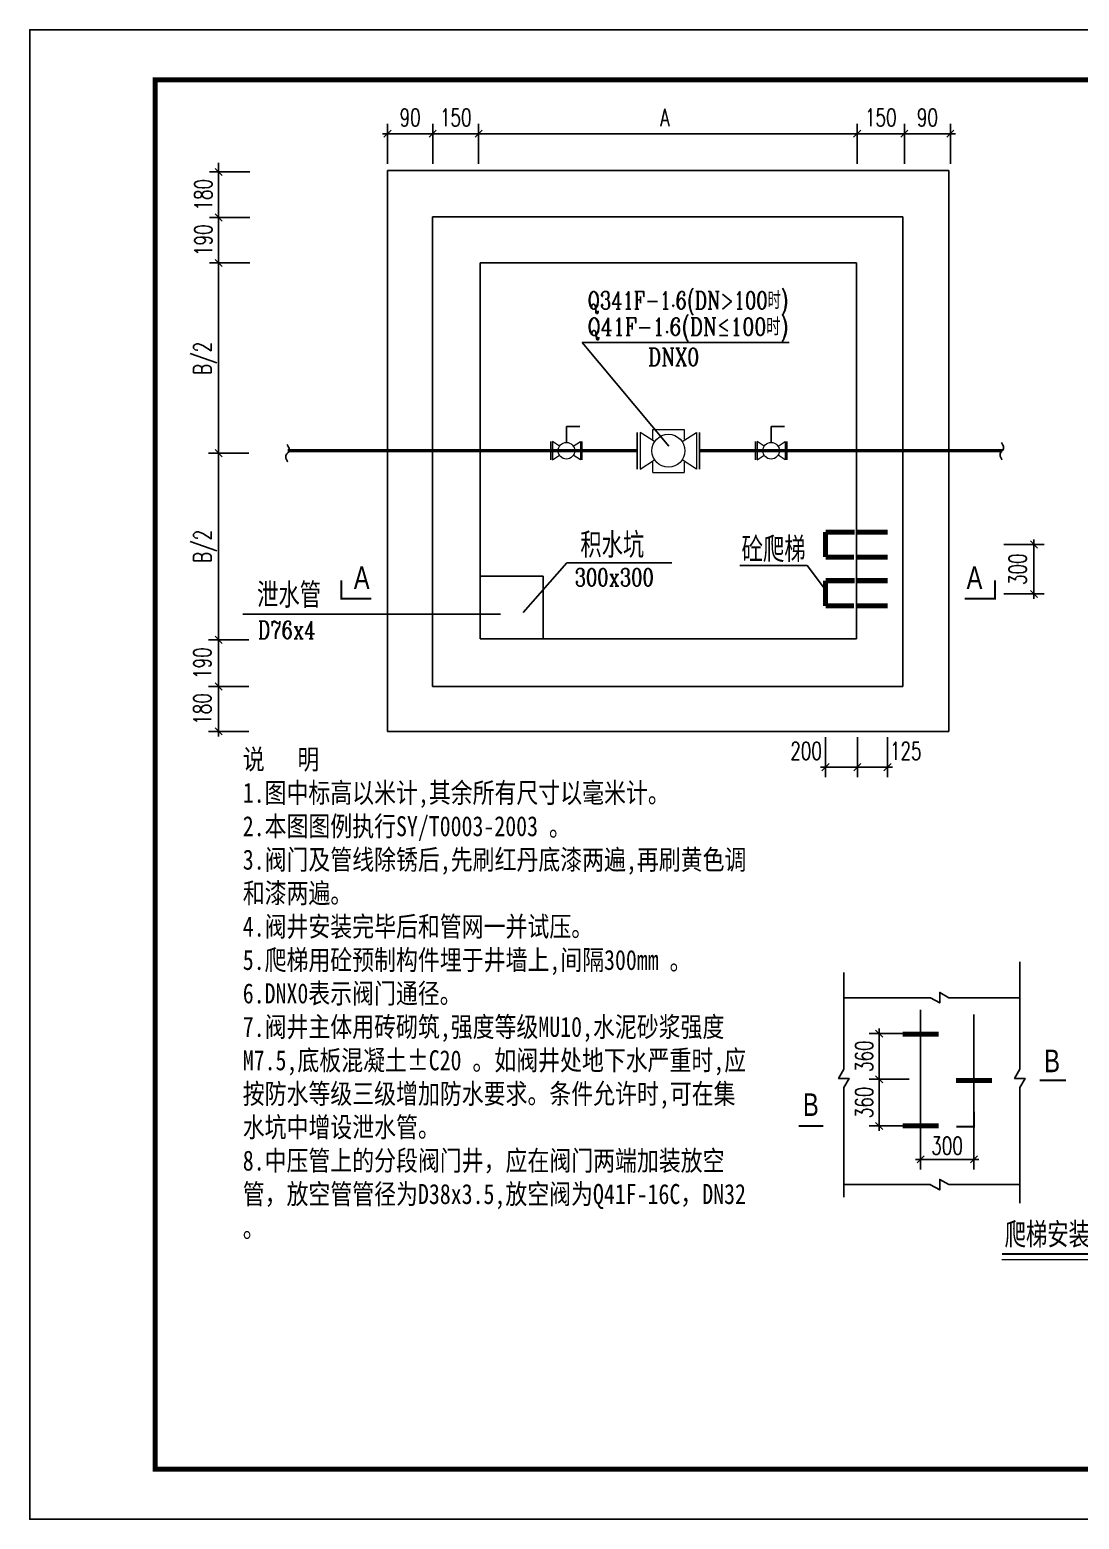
# Model space of a CAD drawing. Extents: x 784 to 1204, y 86 to 383.
# Drawn here: x 784 to 993.2, y 86.4 to 383.4 of the extents above; entities that cross this region are included whole.
import ezdxf
from ezdxf.enums import TextEntityAlignment as Align
from ezdxf.lldxf.tags import DXFTag

# ---------------------------------------------------------------- set-up
doc = ezdxf.new("R2010")
doc.units = 0
doc.header["$LTSCALE"] = 0.125
for name, color, linetype in [('11', 7, 'Continuous'), ('13', 7, 'Continuous'), ('3', 2, 'Continuous'), ('4', 2, 'HI1'), ('DEVICE', 1, 'Continuous'), ('GPSCOMMON', 7, 'Continuous'), ('K1', 7, 'Continuous'), ('KT', 4, 'Continuous'), ('MAINLINE', 7, 'Continuous')]:
    doc.layers.add(name, color=color, linetype=linetype)
doc.layers.add('5', color=1, linetype='Continuous', lineweight=18)
doc.styles.add('AR', font='arial.ttf', dxfattribs={"width": 0.75})
doc.styles.add('HZ', font='romans.shx', dxfattribs={"width": 0.6, "bigfont": 'hztxt.shx'})
doc.styles.add('UU', font='COMPLEX.SHX', dxfattribs={"width": 0.8, "bigfont": 'hztxt.shx'})
doc.styles.add('宋体', font='', dxfattribs={"width": 0.8})
doc.styles.get('宋体').set_extended_font_data('NSimSun')
tags = doc.linetypes.add('CE1', pattern=[23.8, 10, -1.5, 0.8, -1.5, 10]).pattern_tags.tags
tags[12:13] = [DXFTag(74, 4), DXFTag(75, 0), DXFTag(340, '0'), DXFTag(46, 1.0), DXFTag(50, 0.0), DXFTag(44, 0.0), DXFTag(45, 0.0)]
tags[10:11] = [DXFTag(74, 4), DXFTag(75, 0), DXFTag(340, '0'), DXFTag(46, 1.0), DXFTag(50, 0.0), DXFTag(44, 0.0), DXFTag(45, 0.0)]
tags[8:9] = [DXFTag(74, 4), DXFTag(75, 0), DXFTag(340, '0'), DXFTag(46, 1.0), DXFTag(50, 0.0), DXFTag(44, 0.0), DXFTag(45, 0.0)]
tags[6:7] = [DXFTag(74, 4), DXFTag(75, 0), DXFTag(340, '0'), DXFTag(46, 1.0), DXFTag(50, 0.0), DXFTag(44, 0.0), DXFTag(45, 0.0)]
tags[4:5] = [DXFTag(74, 4), DXFTag(75, 0), DXFTag(340, '0'), DXFTag(46, 1.0), DXFTag(50, 0.0), DXFTag(44, 0.0), DXFTag(45, 0.0)]
tags = doc.linetypes.add('HI1', pattern=[6, 4, -2]).pattern_tags.tags
tags[6:7] = [DXFTag(74, 4), DXFTag(75, 0), DXFTag(340, '0'), DXFTag(46, 1.0), DXFTag(50, 0.0), DXFTag(44, 0.0), DXFTag(45, 0.0)]
tags[4:5] = [DXFTag(74, 4), DXFTag(75, 0), DXFTag(340, '0'), DXFTag(46, 1.0), DXFTag(50, 0.0), DXFTag(44, 0.0), DXFTag(45, 0.0)]

# ---------------------------------------------------------------- blocks, each defined once
blk = doc.blocks.new('A$C1D280059')
at = {"layer": 'K1', "linetype": 'Continuous'}
blk.add_lwpolyline([(210, 0), (0, 0), (0, 148.5), (210, 148.5)], close=True, dxfattribs=at)
at = {"layer": 'K1', "linetype": 'Continuous', "const_width": 0.5}
blk.add_lwpolyline([(12.5, 143.5), (205, 143.5), (205, 5), (12.5, 5)], close=True, dxfattribs=at)
blk = doc.blocks.new('BOLH')
at = {"layer": '11'}
blk.add_lwpolyline([(-1.76, -0.08, -0.078974), (-1.26, 0.24, -0.095253), (-0.78, 0.35, -0.225309), (0, 0.01, 0.228997), (0.76, -0.32, 0.093837), (1.22, -0.21, 0.077105), (1.7, 0.1)], format="xyb", dxfattribs=at)
blk = doc.blocks.new('A$C20817C84')
at = {"layer": '11', "color": 0}
for p, q in [((3.1, 6.65), (5.74, 6.65)), ((3.1, 3.44), (3.1, 6.65))]:
    blk.add_line(p, q, dxfattribs=at)
at = {"layer": '5', "color": 0}
for p, q in [((1.72, 2.73), (0.3, 3.66)), ((0.3, 3.66), (0.3, 0)), ((4.47, 2.73), (5.89, 3.66)), ((5.89, 3.66), (5.89, 0)), ((0.3, 0), (1.72, 0.93)), ((5.89, 0), (4.47, 0.93))]:
    blk.add_line(p, q, dxfattribs=at)
blk.add_circle((3.09, 1.83), 1.65, dxfattribs=at)
at = {"layer": 'DEVICE', "color": 0}
for p, q in [((0, 0), (0, 3.66)), ((6.19, 0), (6.19, 3.66))]:
    blk.add_line(p, q, dxfattribs=at)

msp = doc.modelspace()

# ---------------------------------------------------------------- linework, layer by layer
at = {"color": 0, "linetype": 'HI1'}
for p, q in [((961.55, 187.98), (961.55, 157.16)), ((972.16, 187.08), (972.16, 157.83))]:
    msp.add_line(p, q, dxfattribs=at)
at = {"color": 0}
for points, const_width in [([(942.6, 283.27), (942.6, 278.29)], 1), ([(948.4, 283.29), (942.62, 283.29)], 1), ([(954.97, 283.29), (948.93, 283.29)], 1), ([(948.25, 278.29), (942.62, 278.29)], 1), ([(954.97, 278.29), (948.93, 278.29)], 1), ([(942.6, 273.59), (942.6, 268.55)], 1), ([(948.4, 273.59), (942.62, 273.59)], 1), ([(954.97, 273.59), (948.93, 273.59)], 1), ([(948.25, 268.59), (942.62, 268.59)], 1), ([(954.97, 268.59), (948.93, 268.59)], 1), ([(957.97, 183.18), (965.12, 183.18)], 1), ([(968.59, 173.95), (975.74, 173.95)], 1), ([(985.24, 173.95), (990.55, 173.95)], 0.4), ([(968.64, 164.73), (972.16, 164.73), (972.16, 167.69)], 0.4), ([(942.18, 164.87), (937.22, 164.87)], 0.4), ([(957.97, 164.87), (965.12, 164.87)], 1)]:
    msp.add_lwpolyline(points, dxfattribs=dict(at, const_width=const_width))
for points in [[(981.32, 197.58), (981.32, 176.15)], [(946.24, 195.46), (946.24, 176.15)], [(946.24, 190.43), (963.53, 190.43)], [(963.53, 190.43), (963.52, 190.43), (965.35, 189.38), (965.35, 190.43)], [(965.35, 190.43), (965.35, 191.48), (967.16, 190.43)], [(967.16, 190.43), (981.32, 190.43)], [(946.24, 174.34), (945.19, 174.34), (946.24, 176.15)], [(981.32, 174.34), (980.28, 174.34), (981.32, 176.15)], [(946.24, 172.53), (946.24, 172.52), (947.3, 174.34), (946.24, 174.34)], [(946.24, 172.53), (946.24, 150.69)], [(981.32, 172.53), (981.33, 172.52), (982.38, 174.34), (981.32, 174.34)], [(981.32, 172.53), (981.32, 149.46)], [(946.24, 153.15), (963.53, 153.15)], [(963.53, 153.15), (963.52, 153.14), (965.35, 152.09), (965.35, 153.15)], [(965.35, 153.15), (965.35, 154.19), (967.16, 153.15)], [(967.16, 153.15), (981.32, 153.15)]]:
    msp.add_lwpolyline(points, dxfattribs=at)
at = {"layer": '11', "color": 0}
for p, q in [((911.35, 300.39), (894.09, 321.1)), ((894.09, 321.1), (935.38, 321.1)), ((882.33, 267.23), (891.04, 277.17)), ((891.04, 277.17), (911.94, 277.17)), ((938.96, 276.59), (925.51, 276.59)), ((942.61, 271.74), (938.96, 276.59))]:
    msp.add_line(p, q, dxfattribs=at)
at = {"layer": '13', "color": 0}
for p, q in [((854.3, 362.71), (968.47, 362.71)), ((856, 363.41), (854.59, 362)), ((855.3, 364.71), (855.3, 356.71)), ((865.02, 363.41), (863.61, 362)), ((864.31, 364.71), (864.31, 356.71)), ((874.16, 363.41), (872.75, 362)), ((873.46, 364.71), (873.46, 356.71)), ((949.6, 363.41), (948.19, 362)), ((948.89, 364.71), (948.89, 356.71)), ((959.03, 363.41), (957.62, 362)), ((958.32, 364.71), (958.32, 356.71)), ((968.18, 363.41), (966.76, 362)), ((967.47, 364.71), (967.47, 356.71)), ((821.64, 242.52), (821.64, 356.9)), ((819.84, 355.09), (827.84, 355.09)), ((819.84, 346.02), (827.84, 346.02)), ((819.84, 336.95), (827.84, 336.95)), ((819.64, 299.02), (827.64, 299.02)), ((986.14, 280.81), (978.14, 280.81)), ((984.14, 269.94), (984.14, 281.81)), ((986.14, 270.94), (978.14, 270.94)), ((819.64, 261.79), (827.64, 261.79)), ((819.64, 252.49), (827.64, 252.49)), ((819.64, 243.52), (827.64, 243.52)), ((942.6, 234.39), (942.6, 242.39)), ((948.94, 234.39), (948.94, 242.39)), ((954.94, 234.39), (954.94, 242.39)), ((941.6, 236.39), (955.94, 236.39)), ((953.29, 173.17), (953.29, 184.28)), ((951.29, 183.28), (959.29, 183.28)), ((951.29, 174.17), (959.29, 174.17)), ((953.29, 163.87), (953.29, 174.39)), ((951.29, 164.87), (959.29, 164.87)), ((961.55, 156.19), (961.55, 164.19)), ((972.16, 156.19), (972.16, 164.19)), ((973.16, 158.19), (960.55, 158.19))]:
    msp.add_line(p, q, dxfattribs=at)
at = {"layer": '13', "color": 0, "const_width": 0.4}
for points in [[(846.07, 273.67), (846.07, 270.03), (852.09, 270.03)], [(976.37, 273.67), (976.37, 270.03), (970.35, 270.03)]]:
    msp.add_lwpolyline(points, dxfattribs=at)
at = {"layer": '3', "color": 0}
for p, q in [((820.92, 355.79), (822.34, 354.38)), ((855.3, 243.52), (855.3, 355.41)), ((855.3, 355.41), (967.14, 355.41)), ((967.14, 243.52), (967.14, 355.41)), ((820.93, 346.73), (822.34, 345.31)), ((820.93, 337.66), (822.34, 336.24)), ((873.77, 337), (873.77, 262)), ((948.77, 337), (873.77, 337)), ((948.77, 262), (948.77, 337)), ((820.93, 299.73), (822.35, 298.31)), ((983.43, 281.51), (984.85, 280.1)), ((873.75, 274.51), (886.35, 274.51)), ((886.35, 274.51), (886.35, 262.03)), ((983.43, 271.65), (984.85, 270.23)), ((877.82, 266.92), (873.94, 266.92)), ((820.93, 262.5), (822.35, 261.09)), ((873.77, 262), (948.77, 262)), ((820.93, 253.19), (822.35, 251.78)), ((820.93, 244.23), (822.35, 242.82)), ((855.3, 243.52), (967.14, 243.52)), ((943.3, 237.1), (941.89, 235.68)), ((949.65, 237.1), (948.23, 235.68)), ((955.65, 237.1), (954.23, 235.68)), ((952.58, 183.99), (953.99, 182.58)), ((952.58, 174.88), (953.99, 173.47)), ((952.58, 165.57), (953.99, 164.16)), ((960.84, 157.49), (962.26, 158.9)), ((971.46, 157.49), (972.87, 158.9))]:
    msp.add_line(p, q, dxfattribs=at)
for points, const_width in [([(835.38, 299.5), (905.08, 299.5)], 0.7), ([(917.46, 299.5), (977.83, 299.5)], 0.7), ([(977.74, 139.3), (999.72, 139.3)], 0.4)]:
    msp.add_lwpolyline(points, dxfattribs=dict(at, const_width=const_width))
at = {"layer": '4', "color": 0}
msp.add_line((873.94, 266.92), (826.49, 266.92), dxfattribs=at)
at = {"layer": '5', "color": 0}
for p, q in [((905.68, 303.16), (905.68, 295.85)), ((908.52, 301.31), (905.68, 303.16)), ((908.15, 301.71), (908.15, 303.74)), ((908.15, 303.74), (914.44, 303.74)), ((914.03, 301.31), (916.86, 303.16)), ((914.44, 303.74), (914.44, 301.79)), ((916.86, 303.16), (916.86, 295.85)), ((905.68, 295.85), (908.52, 297.7)), ((908.15, 295.15), (908.15, 297.2)), ((916.86, 295.85), (914.03, 297.7)), ((914.44, 297.2), (914.44, 295.15)), ((908.15, 295.15), (914.44, 295.15)), ((977.74, 138.21), (999.72, 138.21))]:
    msp.add_line(p, q, dxfattribs=at)
msp.add_circle((911.27, 299.51), 3.29, dxfattribs=at)
at = {"layer": 'DEVICE', "color": 0}
for p, q in [((905.08, 295.85), (905.08, 303.16)), ((917.46, 295.85), (917.46, 303.16))]:
    msp.add_line(p, q, dxfattribs=at)
at = {"layer": 'MAINLINE', "color": 0, "linetype": 'CE1', "ltscale": 8}
for p, q in [((864.27, 346.16), (864.27, 252.5)), ((864.27, 346.16), (957.99, 346.16)), ((957.99, 252.5), (957.99, 346.16)), ((864.27, 252.5), (957.99, 252.5))]:
    msp.add_line(p, q, dxfattribs=at)

# ---------------------------------------------------------------- block references
for p in [(887.86, 297.67), (928.66, 297.67)]:
    msp.add_blockref('A$C20817C84', p)
at = {"layer": '5', "color": 0, "rotation": 90}
for p in [(835.38, 299.02), (977.75, 299.42)]:
    msp.add_blockref('BOLH', p, dxfattribs=at)
at = {"layer": 'GPSCOMMON', "color": 0, "xscale": 2, "yscale": 2, "zscale": 2}
msp.add_blockref('A$C1D280059', (784.01, 86.44), dxfattribs=at)

# ---------------------------------------------------------------- texts
at = {"color": 0, "style": 'HZ', "width": 0.85}
msp.add_text('砼爬梯', height=5, dxfattribs=at).set_placement((925.87, 277.29))
at = {"layer": '11', "color": 0}
for s, height, style, width, p in [('Q341F-1.6(DN>100时)', 3.5, 'UU', 0.75, (895.16, 327.73)), ('Q41F-1.6(DN≤100时)', 3.5, 'UU', 0.8, (895.16, 322.48)), ('DNX0   ', 3.5, 'UU', 0.8, (907.23, 316.44)), ('积水坑', 5, 'HZ', 0.85, (893.72, 278.16)), ('泄水管', 5, 'HZ', 0.85, (829.3, 268.17)), ('300x300', 3.5, 'UU', 0.75, (892.6, 272.51)), ('D76x4', 3.5, 'UU', 0.75, (829.47, 262.02)), ('爬梯安装图', 5, 'HZ', 0.85, (978.29, 140.62))]:
    msp.add_text(s, height=height, dxfattribs=dict(at, style=style, width=width)).set_placement(p)
at = {"layer": '13', "color": 0, "style": 'UU', "width": 0.7}
for s, p in [('90', (859.8, 364.21)), ('150', (868.89, 364.21)), ('A', (910.6, 364.21)), ('150', (953.61, 364.21)), ('90', (962.9, 364.21)), ('200', (938.72, 237.89)), ('125', (958.58, 237.89)), ('300', (966.81, 159.16))]:
    msp.add_text(s, height=3.5, dxfattribs=at).set_placement(p, align=Align.CENTER)
for s, p in [('180', (820.34, 350.55)), ('190', (820.34, 341.48)), ('B/2', (820.14, 317.91)), ('B/2', (820.14, 280.41)), ('300', (982.64, 275.87)), ('190', (820.14, 257.14)), ('180', (820.14, 248)), ('360', (952.04, 178.76)), ('360', (952.04, 169.54))]:
    msp.add_text(s, height=3.5, rotation=90, dxfattribs=at).set_placement(p, align=Align.CENTER)
at = {"layer": '13', "color": 0, "style": 'AR', "width": 0.75}
for s, p in [('A', (848.58, 271.92)), ('B', (986.18, 175.58)), ('B', (938.1, 166.86))]:
    msp.add_text(s, height=4.5, dxfattribs=at).set_placement(p)
at = {"layer": '13', "color": 0, "style": 'AR', "text_generation_flag": 2, "width": 0.75}
msp.add_text('A', height=4.5, dxfattribs=at).set_placement((973.86, 271.92))
at = {"layer": 'KT', "color": 3, "insert": (826.45, 239.97), "char_height": 4, "width": 101.3269, "attachment_point": 1, "style": '宋体'}
msp.add_mtext('说   明\\P1.图中标高以米计,其余所有尺寸以毫米计。\\P2.本图图例执行SY/T0003-2003 。\\P3.阀门及管线除锈后,先刷红丹底漆两遍,再刷黄色调和漆两遍。\\P4.阀井安装完毕后和管网一并试压。\\P5.爬梯用砼预制构件埋于井墙上,间隔300mm 。\\P6.DNX0表示阀门通径。\\P7.阀井主体用砖砌筑,强度等级MU10,水泥砂浆强度M7.5,底板混凝土±C20 。如阀井处地下水严重时,应按防水等级三级增加防水要求。条件允许时,可在集水坑中增设泄水管。\\P8.{\\fNSimSun|b0|i0|c134|p32;中压管上}的分段阀门井，应在阀门两端加装放空管，放空管管径为D38x3.5,放空阀为Q41F-16C，DN32 。', dxfattribs=at)

doc.saveas('drawing.dxf')
